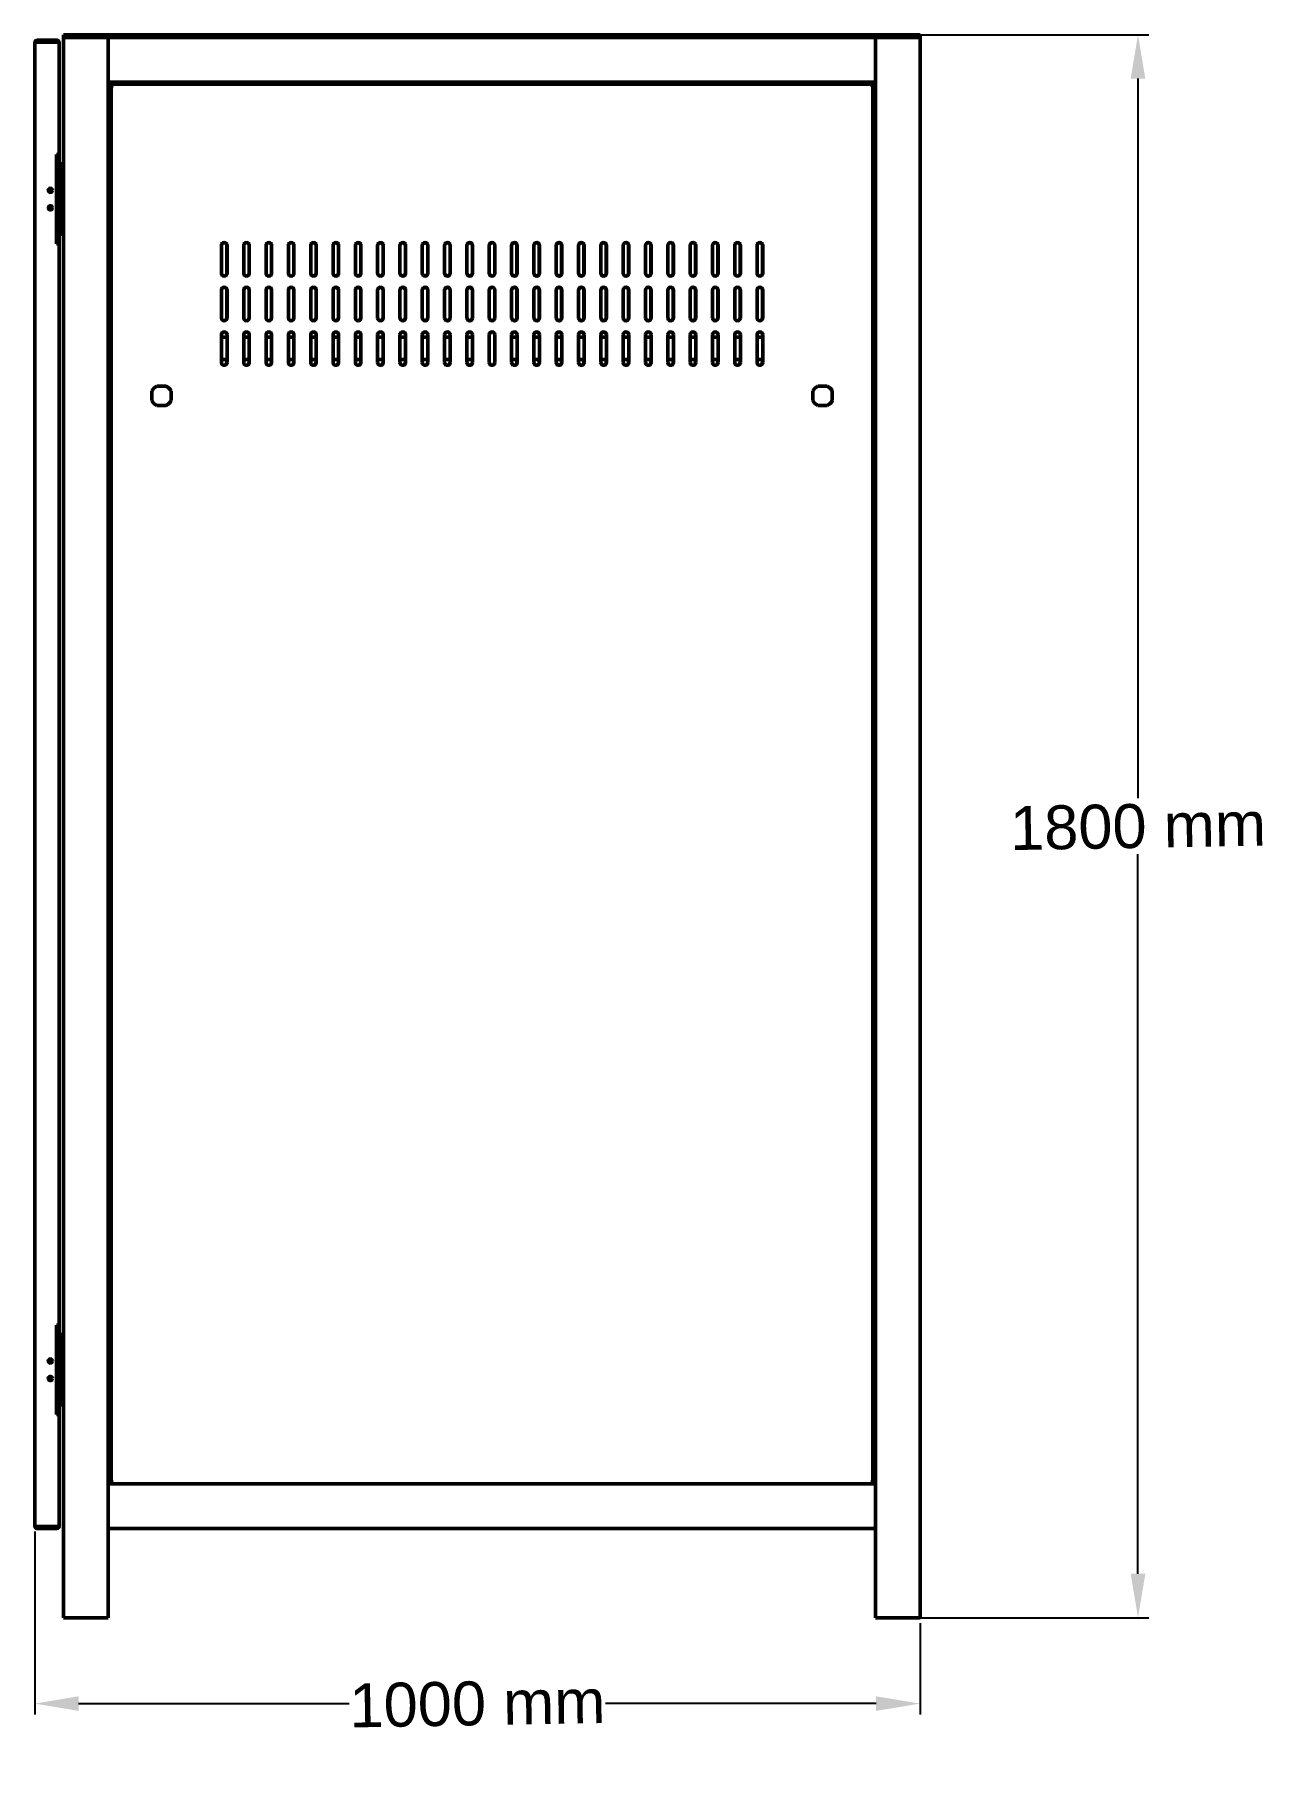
# Model space of a CAD drawing. Header units: millimetres. Extents: x 0 to 140, y -17 to 180.
import ezdxf

# ---------------------------------------------------------------- set-up
doc = ezdxf.new("R2010")
doc.units = ezdxf.units.MM
doc.layers.add('Visible (ANSI)', color=7, linetype='Continuous', lineweight=50)
doc.styles.get("Standard").update_dxf_attribs({"font": 'arial.ttf'})
doc.dimstyles.new('ISO-25', dxfattribs={"dimtxt": 2.5, "dimasz": 2.5, "dimexe": 1.25, "dimexo": 0.625, "dimtad": 1, "dimtxsty": 'Standard', "dimcen": 2.5, "dimadec": 0, "dimazin": 0, "dimtfac": 1, "dimtmove": 0, "dimatfit": 3, "dimfxl": 1, "dimarcsym": 0})

# ---------------------------------------------------------------- blocks, each defined once
blk = doc.blocks.new('*D36')
at = {"color": 0, "lineweight": -2}
for p, q in [((100.74, 180.11), (126.76, 180.11)), ((125.51, 175.11), (125.51, 93.23)), ((125.51, 5), (125.51, 86.88)), ((98.81, 0), (126.76, 0))]:
    blk.add_line(p, q, dxfattribs=at)
at = {"color": 0}
for points in [[(126.35, 175.11), (124.68, 175.11), (125.51, 180.11)], [(124.68, 5), (126.35, 5), (125.51, 0)]]:
    blk.add_solid(points, dxfattribs=at)
at = {"layer": 'Defpoints', "color": 0}
for p in [(100.11, 180.11), (125.51, 180.11), (98.18, 0)]:
    blk.add_point(p, dxfattribs=at)
at = {"color": 0, "insert": (125.51, 90.05), "char_height": 5, "attachment_point": 5, "rotation": 1}
blk.add_mtext('1800 mm', dxfattribs=at)
blk = doc.blocks.new('*D37')
at = {"color": 0, "lineweight": -2}
for p, q in [((0, 9.82), (0, -11.02)), ((100.72, -0.62), (100.72, -11.02)), ((5, -9.77), (35.79, -9.77)), ((95.72, -9.77), (64.93, -9.77))]:
    blk.add_line(p, q, dxfattribs=at)
at = {"color": 0}
for points in [[(5, -8.94), (5, -10.6), (0, -9.77)], [(95.72, -10.6), (95.72, -8.94), (100.72, -9.77)]]:
    blk.add_solid(points, dxfattribs=at)
at = {"layer": 'Defpoints', "color": 0}
for p in [(0, 10.45), (100.72, 0), (100.72, -9.77)]:
    blk.add_point(p, dxfattribs=at)
at = {"color": 0, "insert": (50.36, -9.77), "char_height": 5, "attachment_point": 5, "rotation": 1}
blk.add_mtext('1000 mm', dxfattribs=at)

msp = doc.modelspace()

# ---------------------------------------------------------------- linework, layer by layer
at = {"layer": 'Visible (ANSI)'}
for p, q in [((4.543, 180.106), (3.283, 180.106)), ((3.283, 180.106), (3.283, 179.802)), ((3.283, 0), (3.283, 179.802)), ((3.918, 179.802), (3.283, 179.802)), ((100.114, 180.106), (3.918, 180.106)), ((3.918, 179.802), (100.114, 179.802)), ((8.361, 179.802), (8.361, 179.167)), ((95.643, 179.802), (95.643, 179.167)), ((100.114, 180.106), (100.749, 180.106)), ((100.749, 179.802), (100.114, 179.802)), ((100.722, 0), (100.722, 179.802)), ((100.749, 179.802), (100.749, 180.106)), ((0, 10.445), (0, 179.177)), ((2.494, 179.482), (0.305, 179.482)), ((0.305, 179.33), (0.305, 179.482)), ((0.305, 179.33), (2.494, 179.33)), ((0.305, 179.253), (2.494, 179.253)), ((2.494, 179.33), (2.494, 179.482)), ((2.653, 179.253), (2.494, 179.253)), ((2.779, 179.177), (2.799, 179.177)), ((2.799, 179.123), (2.799, 179.177)), ((2.799, 179.123), (2.799, 166.482)), ((8.361, 175.358), (8.361, 179.167)), ((95.643, 175.358), (95.643, 179.167)), ((8.361, 175.358), (8.361, 174.723)), ((8.361, 15.235), (8.361, 174.723)), ((8.361, 174.723), (95.643, 174.723)), ((8.691, 174.342), (8.691, 174.464)), ((8.691, 174.464), (95.344, 174.464)), ((8.813, 174.281), (8.691, 174.281)), ((8.691, 15.418), (8.691, 174.281)), ((8.831, 174.281), (8.813, 174.281)), ((8.831, 174.281), (8.87, 174.242)), ((50.733, 174.723), (50.733, 174.464)), ((53.272, 174.723), (53.272, 174.464)), ((95.166, 174.242), (95.205, 174.281)), ((95.205, 174.281), (95.223, 174.281)), ((95.223, 174.281), (95.344, 174.281)), ((95.344, 174.342), (95.344, 174.464)), ((95.344, 174.281), (95.344, 15.418)), ((95.643, 175.358), (95.643, 174.723)), ((95.643, 15.235), (95.643, 174.723)), ((2.799, 166.482), (2.494, 166.482)), ((2.494, 156.325), (2.494, 166.482)), ((2.647, 165.409), (2.647, 166.482)), ((2.799, 165.409), (2.799, 166.482)), ((2.494, 165.409), (2.583, 165.409)), ((2.833, 165.409), (2.583, 165.409)), ((3.183, 165.409), (2.833, 165.409)), ((2.833, 163.404), (2.833, 165.409)), ((3.183, 165.409), (3.183, 157.412)), ((3.283, 165.409), (3.183, 165.409)), ((2.508, 163.16), (2.494, 163.16)), ((2.508, 163.16), (2.508, 162.9)), ((2.508, 159.921), (2.508, 162.9)), ((2.647, 160.208), (2.647, 162.612)), ((2.995, 163.242), (2.762, 163.242)), ((2.762, 163.242), (2.762, 162.578)), ((2.995, 162.578), (2.762, 162.578)), ((2.799, 160.567), (2.799, 162.254)), ((2.833, 163.404), (2.995, 163.242)), ((2.833, 163.343), (2.833, 163.404)), ((2.995, 162.578), (2.833, 162.416)), ((2.833, 162.477), (2.833, 162.416)), ((2.833, 162.416), (2.833, 160.405)), ((2.995, 163.242), (2.995, 162.578)), ((2.762, 160.243), (2.995, 160.243)), ((2.762, 160.243), (2.762, 159.579)), ((2.833, 160.344), (2.833, 160.405)), ((2.833, 160.405), (2.995, 160.243)), ((2.995, 160.243), (2.995, 159.579)), ((2.494, 159.661), (2.508, 159.661)), ((2.508, 159.921), (2.508, 159.661)), ((2.995, 159.579), (2.762, 159.579)), ((2.995, 159.579), (2.833, 159.417)), ((2.833, 159.417), (2.833, 159.478)), ((2.833, 159.417), (2.833, 157.412)), ((2.583, 157.412), (2.494, 157.412)), ((2.494, 156.325), (2.799, 156.325)), ((2.833, 157.412), (2.583, 157.412)), ((2.647, 156.325), (2.647, 157.412)), ((2.799, 156.325), (2.799, 157.412)), ((2.799, 156.325), (2.799, 33.292)), ((3.183, 157.412), (2.833, 157.412)), ((3.183, 157.412), (3.283, 157.412)), ((21.241, 152.964), (21.241, 156.138)), ((21.856, 156.138), (21.856, 152.964)), ((21.875, 156.138), (21.875, 152.964)), ((23.78, 152.964), (23.78, 156.138)), ((24.395, 156.138), (24.395, 152.964)), ((24.414, 156.138), (24.414, 152.964)), ((26.319, 152.964), (26.319, 156.138)), ((26.934, 156.138), (26.934, 152.964)), ((26.954, 156.138), (26.954, 152.964)), ((28.858, 152.964), (28.858, 156.138)), ((29.474, 156.138), (29.474, 152.964)), ((29.493, 156.138), (29.493, 152.964)), ((31.397, 152.964), (31.397, 156.138)), ((32.013, 156.138), (32.013, 152.964)), ((32.032, 156.138), (32.032, 152.964)), ((33.936, 152.964), (33.936, 156.138)), ((34.552, 156.138), (34.552, 152.964)), ((34.571, 156.138), (34.571, 152.964)), ((36.475, 152.964), (36.475, 156.138)), ((37.091, 156.138), (37.091, 152.964)), ((37.11, 156.138), (37.11, 152.964)), ((39.014, 152.964), (39.014, 156.138)), ((39.63, 156.138), (39.63, 152.964)), ((39.649, 156.138), (39.649, 152.964)), ((41.554, 152.964), (41.554, 156.138)), ((42.169, 156.138), (42.169, 152.964)), ((42.188, 156.138), (42.188, 152.964)), ((44.093, 152.964), (44.093, 156.138)), ((44.708, 156.138), (44.708, 152.964)), ((44.727, 156.138), (44.727, 152.964)), ((46.632, 152.964), (46.632, 156.138)), ((47.247, 156.138), (47.247, 152.964)), ((47.267, 156.138), (47.267, 152.964)), ((49.171, 152.964), (49.171, 156.138)), ((49.786, 156.138), (49.786, 152.964)), ((49.806, 156.138), (49.806, 152.964)), ((51.71, 152.964), (51.71, 156.138)), ((52.345, 156.138), (52.345, 152.964)), ((54.249, 152.964), (54.249, 156.138)), ((54.865, 156.138), (54.865, 152.964)), ((54.884, 156.138), (54.884, 152.964)), ((56.788, 152.964), (56.788, 156.138)), ((57.404, 156.138), (57.404, 152.964)), ((57.423, 156.138), (57.423, 152.964)), ((59.327, 152.964), (59.327, 156.138)), ((59.943, 156.138), (59.943, 152.964)), ((59.962, 156.138), (59.962, 152.964)), ((61.866, 152.964), (61.866, 156.138)), ((62.482, 156.138), (62.482, 152.964)), ((62.501, 156.138), (62.501, 152.964)), ((64.406, 152.964), (64.406, 156.138)), ((65.021, 156.138), (65.021, 152.964)), ((65.04, 156.138), (65.04, 152.964)), ((66.945, 152.964), (66.945, 156.138)), ((67.56, 156.138), (67.56, 152.964)), ((67.58, 156.138), (67.58, 152.964)), ((69.484, 152.964), (69.484, 156.138)), ((70.099, 156.138), (70.099, 152.964)), ((70.119, 156.138), (70.119, 152.964)), ((72.023, 152.964), (72.023, 156.138)), ((72.639, 156.138), (72.639, 152.964)), ((72.658, 156.138), (72.658, 152.964)), ((74.562, 152.964), (74.562, 156.138)), ((75.178, 156.138), (75.178, 152.964)), ((75.197, 156.138), (75.197, 152.964)), ((77.101, 152.964), (77.101, 156.138)), ((77.717, 156.138), (77.717, 152.964)), ((77.736, 156.138), (77.736, 152.964)), ((79.64, 152.964), (79.64, 156.138)), ((80.256, 156.138), (80.256, 152.964)), ((80.275, 156.138), (80.275, 152.964)), ((82.179, 152.964), (82.179, 156.138)), ((82.795, 156.138), (82.795, 152.964)), ((82.814, 156.138), (82.814, 152.964)), ((21.241, 147.886), (21.241, 151.06)), ((21.856, 151.06), (21.856, 147.886)), ((21.875, 151.06), (21.875, 147.886)), ((23.78, 147.886), (23.78, 151.06)), ((24.395, 151.06), (24.395, 147.886)), ((24.414, 151.06), (24.414, 147.886)), ((26.319, 147.886), (26.319, 151.06)), ((26.934, 151.06), (26.934, 147.886)), ((26.954, 151.06), (26.954, 147.886)), ((28.858, 147.886), (28.858, 151.06)), ((29.474, 151.06), (29.474, 147.886)), ((29.493, 151.06), (29.493, 147.886)), ((31.397, 147.886), (31.397, 151.06)), ((32.013, 151.06), (32.013, 147.886)), ((32.032, 151.06), (32.032, 147.886)), ((33.936, 147.886), (33.936, 151.06)), ((34.552, 151.06), (34.552, 147.886)), ((34.571, 151.06), (34.571, 147.886)), ((36.475, 147.886), (36.475, 151.06)), ((37.091, 151.06), (37.091, 147.886)), ((37.11, 151.06), (37.11, 147.886)), ((39.014, 147.886), (39.014, 151.06)), ((39.63, 151.06), (39.63, 147.886)), ((39.649, 151.06), (39.649, 147.886)), ((41.554, 147.886), (41.554, 151.06)), ((42.169, 151.06), (42.169, 147.886)), ((42.188, 151.06), (42.188, 147.886)), ((44.093, 147.886), (44.093, 151.06)), ((44.708, 151.06), (44.708, 147.886)), ((44.727, 151.06), (44.727, 147.886)), ((46.632, 147.886), (46.632, 151.06)), ((47.247, 151.06), (47.247, 147.886)), ((47.267, 151.06), (47.267, 147.886)), ((49.171, 147.886), (49.171, 151.06)), ((49.786, 151.06), (49.786, 147.886)), ((49.806, 151.06), (49.806, 147.886)), ((51.71, 147.886), (51.71, 151.06)), ((52.345, 151.06), (52.345, 147.886)), ((54.249, 147.886), (54.249, 151.06)), ((54.865, 151.06), (54.865, 147.886)), ((54.884, 151.06), (54.884, 147.886)), ((56.788, 147.886), (56.788, 151.06)), ((57.404, 151.06), (57.404, 147.886)), ((57.423, 151.06), (57.423, 147.886)), ((59.327, 147.886), (59.327, 151.06)), ((59.943, 151.06), (59.943, 147.886)), ((59.962, 151.06), (59.962, 147.886)), ((61.866, 147.886), (61.866, 151.06)), ((62.482, 151.06), (62.482, 147.886)), ((62.501, 151.06), (62.501, 147.886)), ((64.406, 147.886), (64.406, 151.06)), ((65.021, 151.06), (65.021, 147.886)), ((65.04, 151.06), (65.04, 147.886)), ((66.945, 147.886), (66.945, 151.06)), ((67.56, 151.06), (67.56, 147.886)), ((67.58, 151.06), (67.58, 147.886)), ((69.484, 147.886), (69.484, 151.06)), ((70.099, 151.06), (70.099, 147.886)), ((70.119, 151.06), (70.119, 147.886)), ((72.023, 147.886), (72.023, 151.06)), ((72.639, 151.06), (72.639, 147.886)), ((72.658, 151.06), (72.658, 147.886)), ((74.562, 147.886), (74.562, 151.06)), ((75.178, 151.06), (75.178, 147.886)), ((75.197, 151.06), (75.197, 147.886)), ((77.101, 147.886), (77.101, 151.06)), ((77.717, 151.06), (77.717, 147.886)), ((77.736, 151.06), (77.736, 147.886)), ((79.64, 147.886), (79.64, 151.06)), ((80.256, 151.06), (80.256, 147.886)), ((80.275, 151.06), (80.275, 147.886)), ((82.179, 147.886), (82.179, 151.06)), ((82.795, 151.06), (82.795, 147.886)), ((82.814, 151.06), (82.814, 147.886)), ((8.361, 147.052), (8.691, 147.052)), ((95.344, 147.052), (95.643, 147.052)), ((8.691, 145.682), (8.361, 145.682)), ((21.241, 142.808), (21.241, 145.982)), ((21.875, 145.682), (21.241, 145.682)), ((21.875, 145.982), (21.875, 142.808)), ((23.78, 142.808), (23.78, 145.982)), ((24.414, 145.682), (23.78, 145.682)), ((24.414, 145.982), (24.414, 142.808)), ((26.319, 142.808), (26.319, 145.982)), ((26.954, 145.682), (26.319, 145.682)), ((26.954, 145.982), (26.954, 142.808)), ((28.858, 142.808), (28.858, 145.982)), ((29.493, 145.682), (28.858, 145.682)), ((29.493, 145.982), (29.493, 142.808)), ((31.397, 142.808), (31.397, 145.982)), ((32.032, 145.682), (31.397, 145.682)), ((32.032, 145.982), (32.032, 142.808)), ((33.936, 142.808), (33.936, 145.982)), ((34.571, 145.682), (33.936, 145.682)), ((34.571, 145.982), (34.571, 142.808)), ((36.475, 142.808), (36.475, 145.982)), ((37.11, 145.682), (36.475, 145.682)), ((37.11, 145.982), (37.11, 142.808)), ((39.014, 142.808), (39.014, 145.982)), ((39.649, 145.682), (39.014, 145.682)), ((39.649, 145.982), (39.649, 142.808)), ((41.554, 142.808), (41.554, 145.982)), ((42.188, 145.682), (41.554, 145.682)), ((42.188, 145.982), (42.188, 142.808)), ((44.093, 142.808), (44.093, 145.982)), ((44.727, 145.682), (44.093, 145.682)), ((44.727, 145.982), (44.727, 142.808)), ((46.632, 142.808), (46.632, 145.982)), ((47.267, 145.682), (46.632, 145.682)), ((47.267, 145.982), (47.267, 142.808)), ((49.171, 142.808), (49.171, 145.982)), ((49.806, 145.682), (49.171, 145.682)), ((49.806, 145.982), (49.806, 142.808)), ((51.71, 142.808), (51.71, 145.982)), ((52.345, 145.982), (52.345, 142.808)), ((54.249, 142.808), (54.249, 145.982)), ((54.884, 145.682), (54.249, 145.682)), ((54.884, 145.982), (54.884, 142.808)), ((56.788, 142.808), (56.788, 145.982)), ((57.423, 145.682), (56.788, 145.682)), ((57.423, 145.982), (57.423, 142.808)), ((59.327, 142.808), (59.327, 145.982)), ((59.962, 145.682), (59.327, 145.682)), ((59.962, 145.982), (59.962, 142.808)), ((61.866, 142.808), (61.866, 145.982)), ((62.501, 145.682), (61.866, 145.682)), ((62.501, 145.982), (62.501, 142.808)), ((64.406, 142.808), (64.406, 145.982)), ((65.04, 145.682), (64.406, 145.682)), ((65.04, 145.982), (65.04, 142.808)), ((66.945, 142.808), (66.945, 145.982)), ((67.58, 145.682), (66.945, 145.682)), ((67.58, 145.982), (67.58, 142.808)), ((69.484, 142.808), (69.484, 145.982)), ((70.119, 145.682), (69.484, 145.682)), ((70.119, 145.982), (70.119, 142.808)), ((72.023, 142.808), (72.023, 145.982)), ((72.658, 145.682), (72.023, 145.682)), ((72.658, 145.982), (72.658, 142.808)), ((74.562, 142.808), (74.562, 145.982)), ((75.197, 145.682), (74.562, 145.682)), ((75.197, 145.982), (75.197, 142.808)), ((77.101, 142.808), (77.101, 145.982)), ((77.736, 145.682), (77.101, 145.682)), ((77.736, 145.982), (77.736, 142.808)), ((79.64, 142.808), (79.64, 145.982)), ((80.275, 145.682), (79.64, 145.682)), ((80.275, 145.982), (80.275, 142.808)), ((82.179, 142.808), (82.179, 145.982)), ((82.814, 145.682), (82.179, 145.682)), ((82.814, 145.982), (82.814, 142.808)), ((95.643, 145.682), (95.344, 145.682)), ((8.691, 143.143), (8.361, 143.143)), ((21.875, 143.143), (21.241, 143.143)), ((21.856, 143.143), (21.856, 142.808)), ((24.414, 143.143), (23.78, 143.143)), ((24.395, 143.143), (24.395, 142.808)), ((26.954, 143.143), (26.319, 143.143)), ((26.934, 143.143), (26.934, 142.808)), ((29.493, 143.143), (28.858, 143.143)), ((29.474, 143.143), (29.474, 142.808)), ((32.032, 143.143), (31.397, 143.143)), ((32.013, 143.143), (32.013, 142.808)), ((34.571, 143.143), (33.936, 143.143)), ((34.552, 143.143), (34.552, 142.808)), ((37.11, 143.143), (36.475, 143.143)), ((37.091, 143.143), (37.091, 142.808)), ((39.649, 143.143), (39.014, 143.143)), ((39.63, 143.143), (39.63, 142.808)), ((42.188, 143.143), (41.554, 143.143)), ((42.169, 143.143), (42.169, 142.808)), ((44.727, 143.143), (44.093, 143.143)), ((44.708, 143.143), (44.708, 142.808)), ((47.267, 143.143), (46.632, 143.143)), ((47.247, 143.143), (47.247, 142.808)), ((49.806, 143.143), (49.171, 143.143)), ((49.786, 143.143), (49.786, 142.808)), ((54.884, 143.143), (54.249, 143.143)), ((54.865, 143.143), (54.865, 142.808)), ((57.423, 143.143), (56.788, 143.143)), ((57.404, 143.143), (57.404, 142.808)), ((59.962, 143.143), (59.327, 143.143)), ((59.943, 143.143), (59.943, 142.808)), ((62.501, 143.143), (61.866, 143.143)), ((62.482, 143.143), (62.482, 142.808)), ((65.04, 143.143), (64.406, 143.143)), ((65.021, 143.143), (65.021, 142.808)), ((67.58, 143.143), (66.945, 143.143)), ((67.56, 143.143), (67.56, 142.808)), ((70.119, 143.143), (69.484, 143.143)), ((70.099, 143.143), (70.099, 142.808)), ((72.658, 143.143), (72.023, 143.143)), ((72.639, 143.143), (72.639, 142.808)), ((75.197, 143.143), (74.562, 143.143)), ((75.178, 143.143), (75.178, 142.808)), ((77.736, 143.143), (77.101, 143.143)), ((77.717, 143.143), (77.717, 142.808)), ((80.275, 143.143), (79.64, 143.143)), ((80.256, 143.143), (80.256, 142.808)), ((82.814, 143.143), (82.179, 143.143)), ((82.795, 143.143), (82.795, 142.808)), ((95.643, 143.143), (95.344, 143.143)), ((8.666, 141.556), (8.361, 141.556)), ((8.666, 141.556), (8.691, 141.556)), ((95.643, 141.556), (95.344, 141.556)), ((13.32, 138.491), (13.32, 139.548)), ((13.896, 140.124), (14.953, 140.124)), ((15.51, 139.548), (15.51, 138.491)), ((15.529, 139.548), (15.529, 138.491)), ((88.526, 138.491), (88.526, 139.548)), ((89.102, 140.124), (90.159, 140.124)), ((90.716, 139.548), (90.716, 138.491)), ((90.735, 139.548), (90.735, 138.491)), ((8.361, 136.478), (8.666, 136.478)), ((8.691, 136.478), (8.666, 136.478)), ((14.953, 137.915), (13.896, 137.915)), ((90.159, 137.915), (89.102, 137.915)), ((95.344, 136.478), (95.643, 136.478)), ((8.361, 114.44), (8.691, 114.44)), ((8.691, 113.07), (8.361, 113.07)), ((95.344, 114.44), (95.643, 114.44)), ((95.643, 113.07), (95.344, 113.07)), ((8.691, 110.531), (8.361, 110.531)), ((95.643, 110.531), (95.344, 110.531)), ((8.361, 81.828), (8.691, 81.828)), ((95.344, 81.828), (95.643, 81.828)), ((8.691, 80.458), (8.361, 80.458)), ((95.643, 80.458), (95.344, 80.458)), ((8.691, 77.919), (8.361, 77.919)), ((95.643, 77.919), (95.344, 77.919)), ((8.361, 49.216), (8.691, 49.216)), ((8.691, 47.847), (8.361, 47.847)), ((95.344, 49.216), (95.643, 49.216)), ((95.643, 47.847), (95.344, 47.847)), ((8.691, 45.307), (8.361, 45.307)), ((8.483, 45.155), (8.361, 45.155)), ((8.483, 45.155), (8.483, 44.52)), ((8.605, 45.155), (8.483, 45.155)), ((8.483, 44.52), (8.483, 19.116)), ((8.605, 45.155), (8.691, 45.155)), ((95.643, 45.307), (95.344, 45.307)), ((2.799, 33.292), (2.494, 33.292)), ((2.494, 23.135), (2.494, 33.292)), ((2.494, 32.219), (2.583, 32.219)), ((2.833, 32.219), (2.583, 32.219)), ((2.647, 32.219), (2.647, 33.292)), ((2.799, 32.219), (2.799, 33.292)), ((3.183, 32.219), (2.833, 32.219)), ((2.833, 30.214), (2.833, 32.219)), ((3.183, 32.219), (3.183, 24.222)), ((3.283, 32.219), (3.183, 32.219)), ((2.508, 29.97), (2.494, 29.97)), ((2.508, 29.97), (2.508, 29.71)), ((2.508, 26.731), (2.508, 29.71)), ((2.995, 30.052), (2.762, 30.052)), ((2.762, 30.052), (2.762, 29.388)), ((2.833, 30.214), (2.995, 30.052)), ((2.833, 30.153), (2.833, 30.214)), ((2.995, 30.052), (2.995, 29.388)), ((2.647, 27.019), (2.647, 29.422)), ((2.995, 29.388), (2.762, 29.388)), ((2.799, 27.377), (2.799, 29.064)), ((2.995, 29.388), (2.833, 29.226)), ((2.833, 29.287), (2.833, 29.226)), ((2.833, 29.226), (2.833, 27.215)), ((2.494, 26.471), (2.508, 26.471)), ((2.508, 26.731), (2.508, 26.471)), ((2.762, 27.053), (2.995, 27.053)), ((2.762, 27.053), (2.762, 26.389)), ((2.995, 26.389), (2.762, 26.389)), ((2.833, 27.154), (2.833, 27.215)), ((2.833, 27.215), (2.995, 27.053)), ((2.995, 26.389), (2.833, 26.227)), ((2.833, 26.227), (2.833, 26.288)), ((2.833, 26.227), (2.833, 24.222)), ((2.995, 27.053), (2.995, 26.389)), ((2.583, 24.222), (2.494, 24.222)), ((2.833, 24.222), (2.583, 24.222)), ((2.647, 23.135), (2.647, 24.222)), ((2.799, 23.135), (2.799, 24.222)), ((3.183, 24.222), (2.833, 24.222)), ((3.183, 24.222), (3.283, 24.222)), ((2.494, 23.135), (2.799, 23.135)), ((2.799, 23.135), (2.799, 10.499)), ((8.361, 18.482), (8.483, 18.482)), ((8.483, 19.116), (8.483, 18.482)), ((8.605, 18.482), (8.483, 18.482)), ((8.691, 18.482), (8.605, 18.482)), ((8.606, 18.481), (8.691, 18.481)), ((8.691, 18.359), (8.606, 18.359)), ((8.361, 16.604), (8.691, 16.604)), ((8.361, 15.235), (8.691, 15.235)), ((8.361, 15.235), (8.361, 14.6)), ((8.361, 10.791), (8.361, 14.6)), ((8.813, 15.418), (8.691, 15.418)), ((8.691, 15.357), (8.691, 15.235)), ((95.344, 15.235), (8.691, 15.235)), ((8.813, 15.418), (8.854, 15.418)), ((95.223, 15.418), (95.182, 15.418)), ((95.223, 15.418), (95.344, 15.418)), ((95.344, 15.357), (95.344, 15.235)), ((95.344, 15.235), (95.643, 15.235)), ((95.643, 15.235), (95.643, 14.6)), ((95.643, 10.791), (95.643, 14.6)), ((2.494, 10.369), (0.305, 10.369)), ((0.305, 10.293), (2.494, 10.293)), ((0.305, 10.293), (0.305, 10.14)), ((0.305, 10.14), (2.494, 10.14)), ((2.494, 10.369), (2.653, 10.369)), ((2.494, 10.14), (2.494, 10.293)), ((2.779, 10.445), (2.799, 10.445)), ((2.799, 10.445), (2.799, 10.499)), ((8.361, 10.791), (8.361, 10.156)), ((8.361, 0), (8.361, 10.156)), ((8.361, 10.156), (95.643, 10.156)), ((95.643, 10.791), (95.643, 10.156)), ((95.643, 0), (95.643, 10.156)), ((3.283, 0), (7.937, 0)), ((7.726, 0), (8.361, 0)), ((95.643, 0), (96.278, 0)), ((100.087, 0), (96.278, 0)), ((100.087, 0), (100.722, 0))]:
    msp.add_line(p, q, dxfattribs=at)
for centre, radius in [((1.783, 162.394), 0.239), ((1.783, 162.41), 0.2), ((1.783, 160.411), 0.239), ((1.783, 160.411), 0.2), ((1.783, 29.204), 0.239), ((1.783, 29.22), 0.2), ((1.783, 27.221), 0.239), ((1.783, 27.221), 0.2)]:
    msp.add_circle(centre, radius, dxfattribs=at)
for centre, radius, start, end in [((2.494, 179.177), 0.152, 30, 90), ((1.633, 161.97), 1.2, 37.65846, 43.18342), ((1.633, 160.85), 1.2, 316.81658, 322.34154), ((21.558, 156.138), 0.317, 0, 180), ((21.539, 156.138), 0.317, 0, 88.26982), ((24.097, 156.138), 0.317, 0, 180), ((24.078, 156.138), 0.317, 0, 88.26982), ((26.636, 156.138), 0.317, 0, 180), ((26.617, 156.138), 0.317, 0, 88.26982), ((29.175, 156.138), 0.317, 0, 180), ((29.156, 156.138), 0.317, 0, 88.26982), ((31.714, 156.138), 0.317, 0, 180), ((31.695, 156.138), 0.317, 0, 88.26982), ((34.254, 156.138), 0.317, 0, 180), ((34.234, 156.138), 0.317, 0, 88.26982), ((36.793, 156.138), 0.317, 0, 180), ((36.773, 156.138), 0.317, 0, 88.26982), ((39.332, 156.138), 0.317, 0, 180), ((39.313, 156.138), 0.317, 0, 88.26982), ((41.871, 156.138), 0.317, 0, 180), ((41.852, 156.138), 0.317, 0, 88.26982), ((44.41, 156.138), 0.317, 0, 180), ((44.391, 156.138), 0.317, 0, 88.26982), ((46.949, 156.138), 0.317, 0, 180), ((46.93, 156.138), 0.317, 0, 88.26982), ((49.488, 156.138), 0.317, 0, 180), ((49.469, 156.138), 0.317, 0, 88.26982), ((52.027, 156.138), 0.317, 0, 180), ((54.567, 156.138), 0.317, 0, 180), ((54.547, 156.138), 0.317, 0, 88.26982), ((57.106, 156.138), 0.317, 0, 180), ((57.086, 156.138), 0.317, 0, 88.26982), ((59.645, 156.138), 0.317, 0, 180), ((59.626, 156.138), 0.317, 0, 88.26982), ((62.184, 156.138), 0.317, 0, 180), ((62.165, 156.138), 0.317, 0, 88.26982), ((64.723, 156.138), 0.317, 0, 180), ((64.704, 156.138), 0.317, 0, 88.26982), ((67.262, 156.138), 0.317, 0, 180), ((67.243, 156.138), 0.317, 0, 88.26982), ((69.801, 156.138), 0.317, 0, 180), ((69.782, 156.138), 0.317, 0, 88.26982), ((72.34, 156.138), 0.317, 0, 180), ((72.321, 156.138), 0.317, 0, 88.26982), ((74.88, 156.138), 0.317, 0, 180), ((74.86, 156.138), 0.317, 0, 88.26982), ((77.419, 156.138), 0.317, 0, 180), ((77.399, 156.138), 0.317, 0, 88.26982), ((79.958, 156.138), 0.317, 0, 180), ((79.939, 156.138), 0.317, 0, 88.26982), ((82.497, 156.138), 0.317, 0, 180), ((82.478, 156.138), 0.317, 0, 88.26982), ((21.558, 152.964), 0.317, 180, 0), ((21.539, 152.964), 0.317, 271.73018, 0), ((24.097, 152.964), 0.317, 180, 0), ((24.078, 152.964), 0.317, 271.73018, 0), ((26.636, 152.964), 0.317, 180, 0), ((26.617, 152.964), 0.317, 271.73018, 0), ((29.175, 152.964), 0.317, 180, 0), ((29.156, 152.964), 0.317, 271.73018, 0), ((31.714, 152.964), 0.317, 180, 0), ((31.695, 152.964), 0.317, 271.73018, 0), ((34.254, 152.964), 0.317, 180, 0), ((34.234, 152.964), 0.317, 271.73018, 0), ((36.793, 152.964), 0.317, 180, 0), ((36.773, 152.964), 0.317, 271.73018, 0), ((39.332, 152.964), 0.317, 180, 0), ((39.313, 152.964), 0.317, 271.73018, 0), ((41.871, 152.964), 0.317, 180, 0), ((41.852, 152.964), 0.317, 271.73018, 0), ((44.41, 152.964), 0.317, 180, 0), ((44.391, 152.964), 0.317, 271.73018, 0), ((46.949, 152.964), 0.317, 180, 0), ((46.93, 152.964), 0.317, 271.73018, 0), ((49.488, 152.964), 0.317, 180, 0), ((49.469, 152.964), 0.317, 271.73018, 0), ((52.027, 152.964), 0.317, 180, 0), ((54.567, 152.964), 0.317, 180, 0), ((54.547, 152.964), 0.317, 271.73018, 0), ((57.106, 152.964), 0.317, 180, 0), ((57.086, 152.964), 0.317, 271.73018, 0), ((59.645, 152.964), 0.317, 180, 0), ((59.626, 152.964), 0.317, 271.73018, 0), ((62.184, 152.964), 0.317, 180, 0), ((62.165, 152.964), 0.317, 271.73018, 0), ((64.723, 152.964), 0.317, 180, 0), ((64.704, 152.964), 0.317, 271.73018, 0), ((67.262, 152.964), 0.317, 180, 0), ((67.243, 152.964), 0.317, 271.73018, 0), ((69.801, 152.964), 0.317, 180, 0), ((69.782, 152.964), 0.317, 271.73018, 0), ((72.34, 152.964), 0.317, 180, 0), ((72.321, 152.964), 0.317, 271.73018, 0), ((74.88, 152.964), 0.317, 180, 0), ((74.86, 152.964), 0.317, 271.73018, 0), ((77.419, 152.964), 0.317, 180, 0), ((77.399, 152.964), 0.317, 271.73018, 0), ((79.958, 152.964), 0.317, 180, 0), ((79.939, 152.964), 0.317, 271.73018, 0), ((82.497, 152.964), 0.317, 180, 0), ((82.478, 152.964), 0.317, 271.73018, 0), ((21.558, 151.06), 0.317, 0, 180), ((21.539, 151.06), 0.317, 0, 88.26982), ((24.097, 151.06), 0.317, 0, 180), ((24.078, 151.06), 0.317, 0, 88.26982), ((26.636, 151.06), 0.317, 0, 180), ((26.617, 151.06), 0.317, 0, 88.26982), ((29.175, 151.06), 0.317, 0, 180), ((29.156, 151.06), 0.317, 0, 88.26982), ((31.714, 151.06), 0.317, 0, 180), ((31.695, 151.06), 0.317, 0, 88.26982), ((34.254, 151.06), 0.317, 0, 180), ((34.234, 151.06), 0.317, 0, 88.26982), ((36.793, 151.06), 0.317, 0, 180), ((36.773, 151.06), 0.317, 0, 88.26982), ((39.332, 151.06), 0.317, 0, 180), ((39.313, 151.06), 0.317, 0, 88.26982), ((41.871, 151.06), 0.317, 0, 180), ((41.852, 151.06), 0.317, 0, 88.26982), ((44.41, 151.06), 0.317, 0, 180), ((44.391, 151.06), 0.317, 0, 88.26982), ((46.949, 151.06), 0.317, 0, 180), ((46.93, 151.06), 0.317, 0, 88.26982), ((49.488, 151.06), 0.317, 0, 180), ((49.469, 151.06), 0.317, 0, 88.26982), ((52.027, 151.06), 0.317, 0, 180), ((54.567, 151.06), 0.317, 0, 180), ((54.547, 151.06), 0.317, 0, 88.26982), ((57.106, 151.06), 0.317, 0, 180), ((57.086, 151.06), 0.317, 0, 88.26982), ((59.645, 151.06), 0.317, 0, 180), ((59.626, 151.06), 0.317, 0, 88.26982), ((62.184, 151.06), 0.317, 0, 180), ((62.165, 151.06), 0.317, 0, 88.26982), ((64.723, 151.06), 0.317, 0, 180), ((64.704, 151.06), 0.317, 0, 88.26982), ((67.262, 151.06), 0.317, 0, 180), ((67.243, 151.06), 0.317, 0, 88.26982), ((69.801, 151.06), 0.317, 0, 180), ((69.782, 151.06), 0.317, 0, 88.26982), ((72.34, 151.06), 0.317, 0, 180), ((72.321, 151.06), 0.317, 0, 88.26982), ((74.88, 151.06), 0.317, 0, 180), ((74.86, 151.06), 0.317, 0, 88.26982), ((77.419, 151.06), 0.317, 0, 180), ((77.399, 151.06), 0.317, 0, 88.26982), ((79.958, 151.06), 0.317, 0, 180), ((79.939, 151.06), 0.317, 0, 88.26982), ((82.497, 151.06), 0.317, 0, 180), ((82.478, 151.06), 0.317, 0, 88.26982), ((21.558, 147.886), 0.317, 180, 0), ((21.558, 145.982), 0.317, 0, 180), ((21.539, 147.886), 0.317, 271.73018, 0), ((24.097, 147.886), 0.317, 180, 0), ((24.097, 145.982), 0.317, 0, 180), ((24.078, 147.886), 0.317, 271.73018, 0), ((26.636, 147.886), 0.317, 180, 0), ((26.636, 145.982), 0.317, 0, 180), ((26.617, 147.886), 0.317, 271.73018, 0), ((29.175, 147.886), 0.317, 180, 0), ((29.175, 145.982), 0.317, 0, 180), ((29.156, 147.886), 0.317, 271.73018, 0), ((31.714, 147.886), 0.317, 180, 0), ((31.714, 145.982), 0.317, 0, 180), ((31.695, 147.886), 0.317, 271.73018, 0), ((34.254, 147.886), 0.317, 180, 0), ((34.254, 145.982), 0.317, 0, 180), ((34.234, 147.886), 0.317, 271.73018, 0), ((36.793, 147.886), 0.317, 180, 0), ((36.793, 145.982), 0.317, 0, 180), ((36.773, 147.886), 0.317, 271.73018, 0), ((39.332, 147.886), 0.317, 180, 0), ((39.332, 145.982), 0.317, 0, 180), ((39.313, 147.886), 0.317, 271.73018, 0), ((41.871, 147.886), 0.317, 180, 0), ((41.871, 145.982), 0.317, 0, 180), ((41.852, 147.886), 0.317, 271.73018, 0), ((44.41, 147.886), 0.317, 180, 0), ((44.41, 145.982), 0.317, 0, 180), ((44.391, 147.886), 0.317, 271.73018, 0), ((46.949, 147.886), 0.317, 180, 0), ((46.949, 145.982), 0.317, 0, 180), ((46.93, 147.886), 0.317, 271.73018, 0), ((49.488, 147.886), 0.317, 180, 0), ((49.488, 145.982), 0.317, 0, 180), ((49.469, 147.886), 0.317, 271.73018, 0), ((52.027, 147.886), 0.317, 180, 0), ((52.027, 145.982), 0.317, 0, 180), ((54.567, 147.886), 0.317, 180, 0), ((54.567, 145.982), 0.317, 0, 180), ((54.547, 147.886), 0.317, 271.73018, 0), ((57.106, 147.886), 0.317, 180, 0), ((57.106, 145.982), 0.317, 0, 180), ((57.086, 147.886), 0.317, 271.73018, 0), ((59.645, 147.886), 0.317, 180, 0), ((59.645, 145.982), 0.317, 0, 180), ((59.626, 147.886), 0.317, 271.73018, 0), ((62.184, 147.886), 0.317, 180, 0), ((62.184, 145.982), 0.317, 0, 180), ((62.165, 147.886), 0.317, 271.73018, 0), ((64.723, 147.886), 0.317, 180, 0), ((64.723, 145.982), 0.317, 0, 180), ((64.704, 147.886), 0.317, 271.73018, 0), ((67.262, 147.886), 0.317, 180, 0), ((67.262, 145.982), 0.317, 0, 180), ((67.243, 147.886), 0.317, 271.73018, 0), ((69.801, 147.886), 0.317, 180, 0), ((69.801, 145.982), 0.317, 0, 180), ((69.782, 147.886), 0.317, 271.73018, 0), ((72.34, 147.886), 0.317, 180, 0), ((72.34, 145.982), 0.317, 0, 180), ((72.321, 147.886), 0.317, 271.73018, 0), ((74.88, 147.886), 0.317, 180, 0), ((74.88, 145.982), 0.317, 0, 180), ((74.86, 147.886), 0.317, 271.73018, 0), ((77.419, 147.886), 0.317, 180, 0), ((77.419, 145.982), 0.317, 0, 180), ((77.399, 147.886), 0.317, 271.73018, 0), ((79.958, 147.886), 0.317, 180, 0), ((79.958, 145.982), 0.317, 0, 180), ((79.939, 147.886), 0.317, 271.73018, 0), ((82.497, 147.886), 0.317, 180, 0), ((82.497, 145.982), 0.317, 0, 180), ((82.478, 147.886), 0.317, 271.73018, 0), ((21.558, 142.808), 0.317, 180, 0), ((21.539, 142.808), 0.317, 271.73018, 0), ((24.097, 142.808), 0.317, 180, 0), ((24.078, 142.808), 0.317, 271.73018, 0), ((26.636, 142.808), 0.317, 180, 0), ((26.617, 142.808), 0.317, 271.73018, 0), ((29.175, 142.808), 0.317, 180, 0), ((29.156, 142.808), 0.317, 271.73018, 0), ((31.714, 142.808), 0.317, 180, 0), ((31.695, 142.808), 0.317, 271.73018, 0), ((34.254, 142.808), 0.317, 180, 0), ((34.234, 142.808), 0.317, 271.73018, 0), ((36.793, 142.808), 0.317, 180, 0), ((36.773, 142.808), 0.317, 271.73018, 0), ((39.332, 142.808), 0.317, 180, 0), ((39.313, 142.808), 0.317, 271.73018, 0), ((41.871, 142.808), 0.317, 180, 0), ((41.852, 142.808), 0.317, 271.73018, 0), ((44.41, 142.808), 0.317, 180, 0), ((44.391, 142.808), 0.317, 271.73018, 0), ((46.949, 142.808), 0.317, 180, 0), ((46.93, 142.808), 0.317, 271.73018, 0), ((49.488, 142.808), 0.317, 180, 0), ((49.469, 142.808), 0.317, 271.73018, 0), ((52.027, 142.808), 0.317, 180, 0), ((54.567, 142.808), 0.317, 180, 0), ((54.547, 142.808), 0.317, 271.73018, 0), ((57.106, 142.808), 0.317, 180, 0), ((57.086, 142.808), 0.317, 271.73018, 0), ((59.645, 142.808), 0.317, 180, 0), ((59.626, 142.808), 0.317, 271.73018, 0), ((62.184, 142.808), 0.317, 180, 0), ((62.165, 142.808), 0.317, 271.73018, 0), ((64.723, 142.808), 0.317, 180, 0), ((64.704, 142.808), 0.317, 271.73018, 0), ((67.262, 142.808), 0.317, 180, 0), ((67.243, 142.808), 0.317, 271.73018, 0), ((69.801, 142.808), 0.317, 180, 0), ((69.782, 142.808), 0.317, 271.73018, 0), ((72.34, 142.808), 0.317, 180, 0), ((72.321, 142.808), 0.317, 271.73018, 0), ((74.88, 142.808), 0.317, 180, 0), ((74.86, 142.808), 0.317, 271.73018, 0), ((77.419, 142.808), 0.317, 180, 0), ((77.399, 142.808), 0.317, 271.73018, 0), ((79.958, 142.808), 0.317, 180, 0), ((79.939, 142.808), 0.317, 271.73018, 0), ((82.497, 142.808), 0.317, 180, 0), ((82.478, 142.808), 0.317, 271.73018, 0), ((14.424, 139.019), 1.225, 115.57237, 154.42877), ((14.424, 139.019), 1.225, 205.57123, 244.42763), ((14.405, 139.019), 1.225, 25.57123, 64.42763), ((14.405, 139.019), 1.225, 295.57237, 334.42877), ((14.424, 139.019), 1.225, 25.57123, 64.42763), ((14.424, 139.019), 1.225, 295.57237, 334.42877), ((89.63, 139.019), 1.225, 115.57237, 154.42877), ((89.63, 139.019), 1.225, 205.57123, 244.42763), ((89.611, 139.019), 1.225, 25.57123, 64.42763), ((89.611, 139.019), 1.225, 295.57237, 334.42877), ((89.63, 139.019), 1.225, 25.57123, 64.42763), ((89.63, 139.019), 1.225, 295.57237, 334.42877), ((1.633, 28.78), 1.2, 37.65846, 43.18342), ((1.633, 27.661), 1.2, 316.81658, 322.34154), ((8.606, 18.602), 0.244, 209.70647, 270), ((8.606, 18.602), 0.122, 262.35587, 270), ((95.788, 15.113), 0.244, 126.42357, 150), ((2.494, 10.445), 0.152, 270, 330)]:
    msp.add_arc(centre, radius, start, end, dxfattribs=at)
for centre, major_axis, start_param, end_param in [((2.583, 163.343), (0.25, 0), 5.5077878, 6.2831853), ((2.583, 162.477), (-0.25, 0), 3.1415927, 3.9169902), ((2.583, 160.344), (0.25, 0), 5.5077878, 6.2831853), ((2.583, 159.478), (-0.25, 0), 3.1415927, 3.9169902), ((2.583, 30.153), (0.25, 0), 5.5077878, 6.2831853), ((2.583, 29.287), (-0.25, 0), 3.1415927, 3.9169902), ((2.583, 27.154), (0.25, 0), 5.5077878, 6.2831853), ((2.583, 26.288), (-0.25, 0), 3.1415927, 3.9169902)]:
    msp.add_ellipse(centre, major_axis=major_axis, ratio=0.5773503, start_param=start_param, end_param=end_param, dxfattribs=at)
for points, knots in [([(0.305, 179.482), (0.201, 179.482), (0.099, 179.425), (0.045, 179.336), (0.016, 179.289), (0, 179.233), (0, 179.177)], [0, 0, 0, 0, 1.0222572, 1.0222572, 1.0222572, 1.5707963, 1.5707963, 1.5707963, 1.5707963]), ([(0, 179.177), (0, 179.194), (0.057, 179.21), (0.146, 179.227), (0.193, 179.236), (0.249, 179.245), (0.305, 179.253)], [0, 0, 0, 0, 1.0222572, 1.0222572, 1.0222572, 1.5707963, 1.5707963, 1.5707963, 1.5707963]), ([(0.162, 179.229), (0.178, 179.27), (0.211, 179.305), (0.252, 179.32), (0.269, 179.326), (0.287, 179.33), (0.305, 179.33)], [0.351675, 0.351675, 0.351675, 0.351675, 1.2156755, 1.2156755, 1.2156755, 1.5707963, 1.5707963, 1.5707963, 1.5707963]), ([(2.799, 179.177), (2.799, 179.28), (2.744, 179.38), (2.657, 179.435), (2.609, 179.465), (2.552, 179.482), (2.494, 179.482)], [1.5707963, 1.5707963, 1.5707963, 1.5707963, 2.5781132, 2.5781132, 2.5781132, 3.1415927, 3.1415927, 3.1415927, 3.1415927]), ([(8.935, 174.22), (8.879, 174.308), (8.823, 174.394), (8.767, 174.435), (8.742, 174.454), (8.717, 174.464), (8.691, 174.464)], [0, 0, 0, 0, 1.0809053, 1.0809053, 1.0809053, 1.5707963, 1.5707963, 1.5707963, 1.5707963]), ([(8.935, 174.22), (8.868, 174.272), (8.802, 174.322), (8.735, 174.337), (8.721, 174.34), (8.706, 174.342), (8.691, 174.342)], [0, 0, 0, 0, 1.2854203, 1.2854203, 1.2854203, 1.5707963, 1.5707963, 1.5707963, 1.5707963]), ([(8.691, 174.281), (8.691, 174.267), (8.743, 174.253), (8.82, 174.239), (8.855, 174.233), (8.895, 174.226), (8.935, 174.22)], [0, 0, 0, 0, 1.0809053, 1.0809053, 1.0809053, 1.5707963, 1.5707963, 1.5707963, 1.5707963]), ([(8.935, 174.22), (8.883, 174.237), (8.833, 174.253), (8.818, 174.27), (8.815, 174.274), (8.813, 174.277), (8.813, 174.281)], [0, 0, 0, 0, 1.2854203, 1.2854203, 1.2854203, 1.5707963, 1.5707963, 1.5707963, 1.5707963]), ([(95.344, 174.464), (95.289, 174.464), (95.233, 174.412), (95.177, 174.335), (95.151, 174.3), (95.126, 174.26), (95.101, 174.22)], [0, 0, 0, 0, 1.0809053, 1.0809053, 1.0809053, 1.5707963, 1.5707963, 1.5707963, 1.5707963]), ([(95.101, 174.22), (95.167, 174.272), (95.234, 174.322), (95.3, 174.337), (95.315, 174.34), (95.33, 174.342), (95.344, 174.342)], [0, 0, 0, 0, 1.2854203, 1.2854203, 1.2854203, 1.5707963, 1.5707963, 1.5707963, 1.5707963]), ([(95.101, 174.22), (95.189, 174.234), (95.274, 174.248), (95.316, 174.262), (95.334, 174.268), (95.344, 174.275), (95.344, 174.281)], [0, 0, 0, 0, 1.0809053, 1.0809053, 1.0809053, 1.5707963, 1.5707963, 1.5707963, 1.5707963]), ([(95.101, 174.22), (95.153, 174.237), (95.203, 174.253), (95.218, 174.27), (95.221, 174.274), (95.223, 174.277), (95.223, 174.281)], [0, 0, 0, 0, 1.2854203, 1.2854203, 1.2854203, 1.5707963, 1.5707963, 1.5707963, 1.5707963]), ([(2.833, 161.97), (2.833, 162.092), (2.813, 162.224), (2.729, 162.476), (2.665, 162.597), (2.583, 162.703)], [0, 0, 0, 0, 0.40206418, 0.40206418, 0.80412836, 0.80412836, 0.80412836, 0.80412836]), ([(2.583, 160.118), (2.665, 160.224), (2.729, 160.344), (2.813, 160.597), (2.833, 160.729), (2.833, 160.85)], [1.72294323, 1.72294323, 1.72294323, 1.72294323, 2.12500741, 2.12500741, 2.52707159, 2.52707159, 2.52707159, 2.52707159]), ([(2.833, 28.78), (2.833, 28.902), (2.813, 29.034), (2.729, 29.286), (2.665, 29.407), (2.583, 29.513)], [0, 0, 0, 0, 0.40206418, 0.40206418, 0.80412836, 0.80412836, 0.80412836, 0.80412836]), ([(2.583, 26.928), (2.665, 27.034), (2.729, 27.155), (2.813, 27.407), (2.833, 27.539), (2.833, 27.661)], [1.72294323, 1.72294323, 1.72294323, 1.72294323, 2.12500741, 2.12500741, 2.52707159, 2.52707159, 2.52707159, 2.52707159]), ([(8.691, 15.235), (8.747, 15.235), (8.803, 15.286), (8.859, 15.364), (8.884, 15.399), (8.91, 15.439), (8.935, 15.478)], [0, 0, 0, 0, 1.0809053, 1.0809053, 1.0809053, 1.5707963, 1.5707963, 1.5707963, 1.5707963]), ([(8.935, 15.478), (8.868, 15.426), (8.802, 15.376), (8.735, 15.362), (8.721, 15.358), (8.706, 15.357), (8.691, 15.357)], [0, 0, 0, 0, 1.2854203, 1.2854203, 1.2854203, 1.5707963, 1.5707963, 1.5707963, 1.5707963]), ([(8.935, 15.478), (8.847, 15.465), (8.761, 15.451), (8.72, 15.437), (8.701, 15.43), (8.691, 15.424), (8.691, 15.418)], [0, 0, 0, 0, 1.0809053, 1.0809053, 1.0809053, 1.5707963, 1.5707963, 1.5707963, 1.5707963]), ([(8.935, 15.478), (8.883, 15.462), (8.833, 15.445), (8.818, 15.429), (8.815, 15.425), (8.813, 15.421), (8.813, 15.418)], [0, 0, 0, 0, 1.2854203, 1.2854203, 1.2854203, 1.5707963, 1.5707963, 1.5707963, 1.5707963]), ([(95.101, 15.478), (95.157, 15.391), (95.212, 15.305), (95.268, 15.263), (95.294, 15.245), (95.319, 15.235), (95.344, 15.235)], [0, 0, 0, 0, 1.0809053, 1.0809053, 1.0809053, 1.5707963, 1.5707963, 1.5707963, 1.5707963]), ([(95.101, 15.478), (95.167, 15.426), (95.234, 15.376), (95.3, 15.362), (95.315, 15.358), (95.33, 15.357), (95.344, 15.357)], [0, 0, 0, 0, 1.2854203, 1.2854203, 1.2854203, 1.5707963, 1.5707963, 1.5707963, 1.5707963]), ([(95.344, 15.418), (95.344, 15.432), (95.293, 15.446), (95.215, 15.459), (95.18, 15.466), (95.14, 15.472), (95.101, 15.478)], [0, 0, 0, 0, 1.0809053, 1.0809053, 1.0809053, 1.5707963, 1.5707963, 1.5707963, 1.5707963]), ([(95.101, 15.478), (95.153, 15.462), (95.203, 15.445), (95.218, 15.429), (95.221, 15.425), (95.223, 15.421), (95.223, 15.418)], [0, 0, 0, 0, 1.2854203, 1.2854203, 1.2854203, 1.5707963, 1.5707963, 1.5707963, 1.5707963]), ([(0.305, 10.369), (0.201, 10.386), (0.099, 10.402), (0.045, 10.419), (0.016, 10.427), (0, 10.436), (0, 10.445)], [0, 0, 0, 0, 1.0222572, 1.0222572, 1.0222572, 1.5707963, 1.5707963, 1.5707963, 1.5707963]), ([(0, 10.445), (0, 10.341), (0.057, 10.239), (0.146, 10.185), (0.193, 10.156), (0.249, 10.14), (0.305, 10.14)], [0, 0, 0, 0, 1.0222572, 1.0222572, 1.0222572, 1.5707963, 1.5707963, 1.5707963, 1.5707963]), ([(0.162, 10.393), (0.178, 10.352), (0.211, 10.318), (0.252, 10.302), (0.269, 10.296), (0.287, 10.293), (0.305, 10.293)], [0.351675, 0.351675, 0.351675, 0.351675, 1.2156755, 1.2156755, 1.2156755, 1.5707963, 1.5707963, 1.5707963, 1.5707963]), ([(2.494, 10.14), (2.597, 10.14), (2.697, 10.196), (2.752, 10.282), (2.782, 10.331), (2.799, 10.388), (2.799, 10.445)], [-3.1415927, -3.1415927, -3.1415927, -3.1415927, -2.1342758, -2.1342758, -2.1342758, -1.5707963, -1.5707963, -1.5707963, -1.5707963])]:
    msp.add_open_spline(points, degree=3, knots=knots, dxfattribs=at)
for points in [[(2.653, 179.253), (2.742, 179.226), (2.799, 179.175), (2.799, 179.123)], [(2.799, 10.499), (2.799, 10.447), (2.742, 10.396), (2.653, 10.369)]]:
    msp.add_open_spline(points, degree=3, dxfattribs=at)

# ---------------------------------------------------------------- dimensions: what is measured, and where the dimension line sits
for base, p1, p2, angle, text, picture, middle in [((125.514, 180.106), (98.183, 0), (100.114, 180.106), 270, '1800 mm', '*D36', (125.514, 90.053)), ((100.722, -9.771), (0, 10.445), (100.722, 0), 180, '1000 mm', '*D37', (50.361, -9.771))]:
    dim = msp.add_linear_dim(base=base, p1=p1, p2=p2, angle=angle, text=text, dimstyle='ISO-25', override={"dimtxt": 5, "dimasz": 5})
    dim.commit()
    dim.dimension.update_dxf_attribs({"geometry": picture, "text_midpoint": middle, "text_rotation": 1})

doc.saveas('drawing.dxf')
